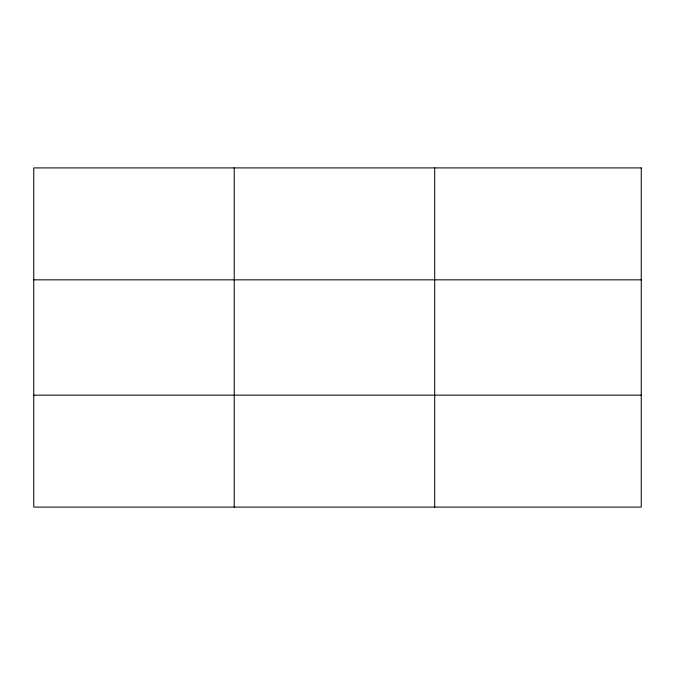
<?xml version="1.0" encoding="UTF-8"?>
<svg xmlns="http://www.w3.org/2000/svg" width="675" height="675" viewBox="0 0 675 675"><rect width="100%" height="100%" fill="white"/><g stroke="black" fill="none" stroke-linecap="round" stroke-linejoin="round"><path stroke-width="1.01" d="M234.225 507.094L234.225 167.906M434.7 507.094L434.7 167.906M33.75 279.838L641.25 279.838M33.75 395.162L641.25 395.162M641.25 167.906L641.25 507.094L33.75 507.094L33.75 167.906L641.25 167.906"/></g></svg>
